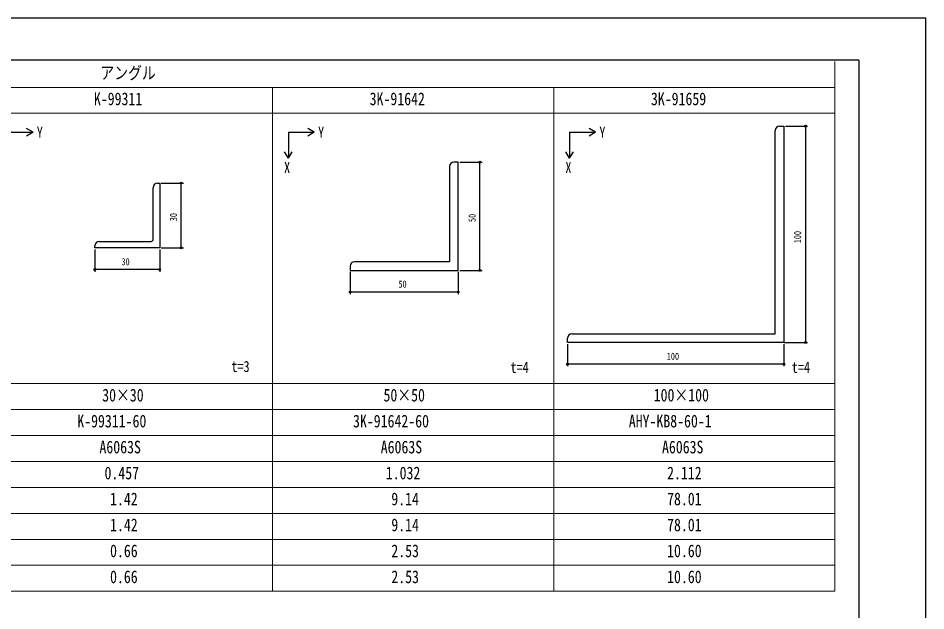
# Model space of a CAD drawing. Units: millimetres on the paper. Extents: x -420 to 420, y -297 to 297.
# Drawn here: x 1 to 420.5, y 22.9 to 297 of the extents above; entities that cross this region are included whole.
import ezdxf
from ezdxf.enums import TextEntityAlignment as Align

# ---------------------------------------------------------------- set-up
doc = ezdxf.new("R2010")
doc.units = ezdxf.units.MM
doc.layers.add('0-1_TABLE1', color=7, linetype='Continuous', lineweight=18)
for name, color, linetype in [('0-2_USER1', 3, 'Continuous'), ('0-3_YKK_11', 7, 'Continuous'), ('0-5_YKK_D', 6, 'Continuous'), ('0-6_YKK_ZWAK', 7, 'Continuous')]:
    doc.layers.add(name, color=color, linetype=linetype)
doc.styles.add('ＭＳ ゴシック', font='')
doc.styles.get('ＭＳ ゴシック').set_extended_font_data('MS Gothic')

msp = doc.modelspace()

# ---------------------------------------------------------------- linework, layer by layer
at = {"layer": '0-1_TABLE1'}
for p, q in [((378.502, 277), (378.502, 32)), ((-390.498, 265), (378.502, 265)), ((118.502, 265), (118.502, 32)), ((248.502, 265), (248.502, 32)), ((-390.498, 253), (378.502, 253)), ((-390.498, 128), (378.502, 128)), ((-390.498, 116), (378.502, 116)), ((-390.498, 104), (378.502, 104)), ((-390.498, 92), (378.502, 92)), ((-390.498, 80), (378.502, 80)), ((-298.831, 68), (378.502, 68)), ((-390.498, 56), (378.502, 56)), ((-298.831, 44), (378.502, 44)), ((-390.498, 32), (378.502, 32))]:
    msp.add_line(p, q, dxfattribs=at)
at = {"layer": '0-2_USER1'}
for p, q in [((-4.118, 244.226), (7.882, 244.226)), ((7.882, 244.226), (4.882, 245.959)), ((7.882, 244.226), (4.882, 242.494)), ((125.882, 244.226), (137.882, 244.226)), ((125.882, 244.226), (125.882, 232.226)), ((137.882, 244.226), (134.882, 245.959)), ((137.882, 244.226), (134.882, 242.494)), ((255.882, 244.226), (267.882, 244.226)), ((255.882, 244.226), (255.882, 232.226)), ((267.882, 244.226), (264.882, 245.959)), ((267.882, 244.226), (264.882, 242.494)), ((125.882, 232.226), (124.15, 235.226)), ((125.882, 232.226), (127.614, 235.226)), ((255.882, 232.226), (254.15, 235.226)), ((255.882, 232.226), (257.614, 235.226))]:
    msp.add_line(p, q, dxfattribs=at)
at = {"layer": '0-3_YKK_11'}
for p, q in [((352.865, 247.02), (354.865, 247.02)), ((63.404, 194.758), (63.404, 218.758)), ((65.404, 220.758), (66.404, 220.758)), ((38.404, 193.758), (62.404, 193.758)), ((154.415, 182.371), (154.415, 180.371))]:
    msp.add_line(p, q, dxfattribs=at)
for points in [[(354.865, 247.02), (354.865, 147.02), (254.865, 147.02), (254.865, 149.02)], [(256.865, 151.02), (350.865, 151.02), (350.865, 245.02)], [(154.415, 180.371), (204.415, 180.371), (204.415, 230.371), (202.415, 230.371)], [(200.415, 228.371), (200.415, 184.371), (156.415, 184.371)], [(66.404, 220.758), (66.404, 190.758), (36.404, 190.758), (36.404, 191.758)]]:
    msp.add_lwpolyline(points, dxfattribs=at)
for centre, radius, start, end in [((352.865, 245.02), 2, 90.00001, 179.99999), ((202.415, 228.371), 2, 90.00001, 179.99999), ((65.404, 218.758), 2, 90.00001, 179.99999), ((38.404, 191.758), 2, 90.00001, 179.99999), ((62.404, 194.758), 1, 270.00001, 359.99999), ((156.415, 182.371), 2, 90.00001, 179.99999), ((256.865, 149.02), 2, 90.00001, 179.99999)]:
    msp.add_arc(centre, radius, start, end, dxfattribs=at)
at = {"layer": '0-5_YKK_D'}
for p, q in [((355.565, 247.02), (365.865, 247.02)), ((364.865, 247.02), (364.865, 147.02)), ((205.115, 230.371), (215.415, 230.371)), ((214.415, 180.371), (214.415, 230.371)), ((67.104, 220.758), (77.404, 220.758)), ((76.404, 190.758), (76.404, 220.758)), ((36.404, 190.058), (36.404, 179.758)), ((66.404, 190.058), (66.404, 179.758)), ((67.104, 190.758), (77.404, 190.758)), ((66.404, 180.758), (36.404, 180.758)), ((154.415, 179.671), (154.415, 169.371)), ((204.415, 179.671), (204.415, 169.371)), ((205.115, 180.371), (215.415, 180.371)), ((204.415, 170.371), (154.415, 170.371)), ((355.048, 147.02), (365.865, 147.02)), ((254.865, 146.32), (254.865, 136.02)), ((354.865, 146.32), (354.865, 136.02)), ((354.865, 137.02), (254.865, 137.02))]:
    msp.add_line(p, q, dxfattribs=at)
for centre in [(364.865, 247.02), (214.415, 230.371), (76.404, 220.758), (76.404, 190.758), (36.404, 180.758), (66.404, 180.758), (214.415, 180.371), (154.415, 170.371), (204.415, 170.371), (364.865, 147.02), (254.865, 137.02), (354.865, 137.02)]:
    msp.add_circle(centre, 0.425, dxfattribs=at)
at = {"layer": '0-6_YKK_ZWAK'}
for q in [(-390.498, 277.5), (389.502, -252.5)]:
    msp.add_line((389.502, 277.5), q, dxfattribs=at)
msp.add_lwpolyline([(-420.5, -297), (420.5, -297), (420.5, 297), (-420.5, 297)], close=True, dxfattribs=at)

# ---------------------------------------------------------------- texts
at = {"layer": '0-1_TABLE1', "style": 'ＭＳ ゴシック', "width": 0.8}
for s, height, p in [('アングル', 5.865, (38.995, 267)), ('K-99311', 5.865, (36.009, 255)), ('3K-91642', 5.865, (163.449, 255)), ('3K-91659', 5.865, (293.449, 255)), ('t=3', 5.132, (99.584, 131.849)), ('t=4', 5.132, (228.563, 131.416)), ('t=4', 5.132, (358.563, 131.416)), ('30×30', 5.865, (39.849, 118)), ('50×50', 5.865, (169.849, 118)), ('100×100', 5.865, (294.729, 118)), ('K-99311-60', 5.865, (28.329, 106)), ('3K-91642-60', 5.865, (155.769, 106)), ('AHY-KB8-60-1', 5.865, (283.209, 106)), ('A6063S', 5.865, (38.569, 94)), ('A6063S', 5.865, (168.569, 94)), ('A6063S', 5.865, (298.569, 94)), ('0.457', 5.865, (40.915, 82)), ('1.032', 5.865, (170.915, 82)), ('2.112', 5.865, (300.915, 82)), ('1.42', 5.865, (43.475, 70)), ('9.14', 5.865, (173.475, 70)), ('78.01', 5.865, (300.915, 70)), ('1.42', 5.865, (43.475, 58)), ('9.14', 5.865, (173.475, 58)), ('78.01', 5.865, (300.915, 58)), ('0.66', 5.865, (43.475, 46)), ('2.53', 5.865, (173.475, 46)), ('10.60', 5.865, (300.915, 46)), ('0.66', 5.865, (43.475, 34)), ('2.53', 5.865, (173.475, 34)), ('10.60', 5.865, (300.915, 34))]:
    msp.add_text(s, height=height, dxfattribs=at).set_placement(p, align=Align.BOTTOM_LEFT)
at = {"layer": '0-2_USER1', "style": 'ＭＳ ゴシック', "width": 0.8}
for s, p in [('Y', (9.621, 240.162)), ('Y', (139.621, 240.162)), ('Y', (269.621, 240.162)), ('X', (123.908, 223.847)), ('X', (253.908, 223.847))]:
    msp.add_text(s, height=5.132, dxfattribs=at).set_placement(p, align=Align.BOTTOM_LEFT)
at = {"layer": '0-5_YKK_D', "style": 'ＭＳ ゴシック', "width": 0.8}
for s, p in [('30', (75.404, 203.118)), ('50', (213.415, 202.731)), ('100', (363.865, 192.94))]:
    msp.add_text(s, height=3.299, rotation=90, dxfattribs=at).set_placement(p, align=Align.BOTTOM_LEFT)
for s, p in [('30', (48.764, 181.758)), ('50', (176.775, 171.371)), ('100', (300.785, 138.02))]:
    msp.add_text(s, height=3.299, dxfattribs=at).set_placement(p, align=Align.BOTTOM_LEFT)

doc.saveas('drawing.dxf')
